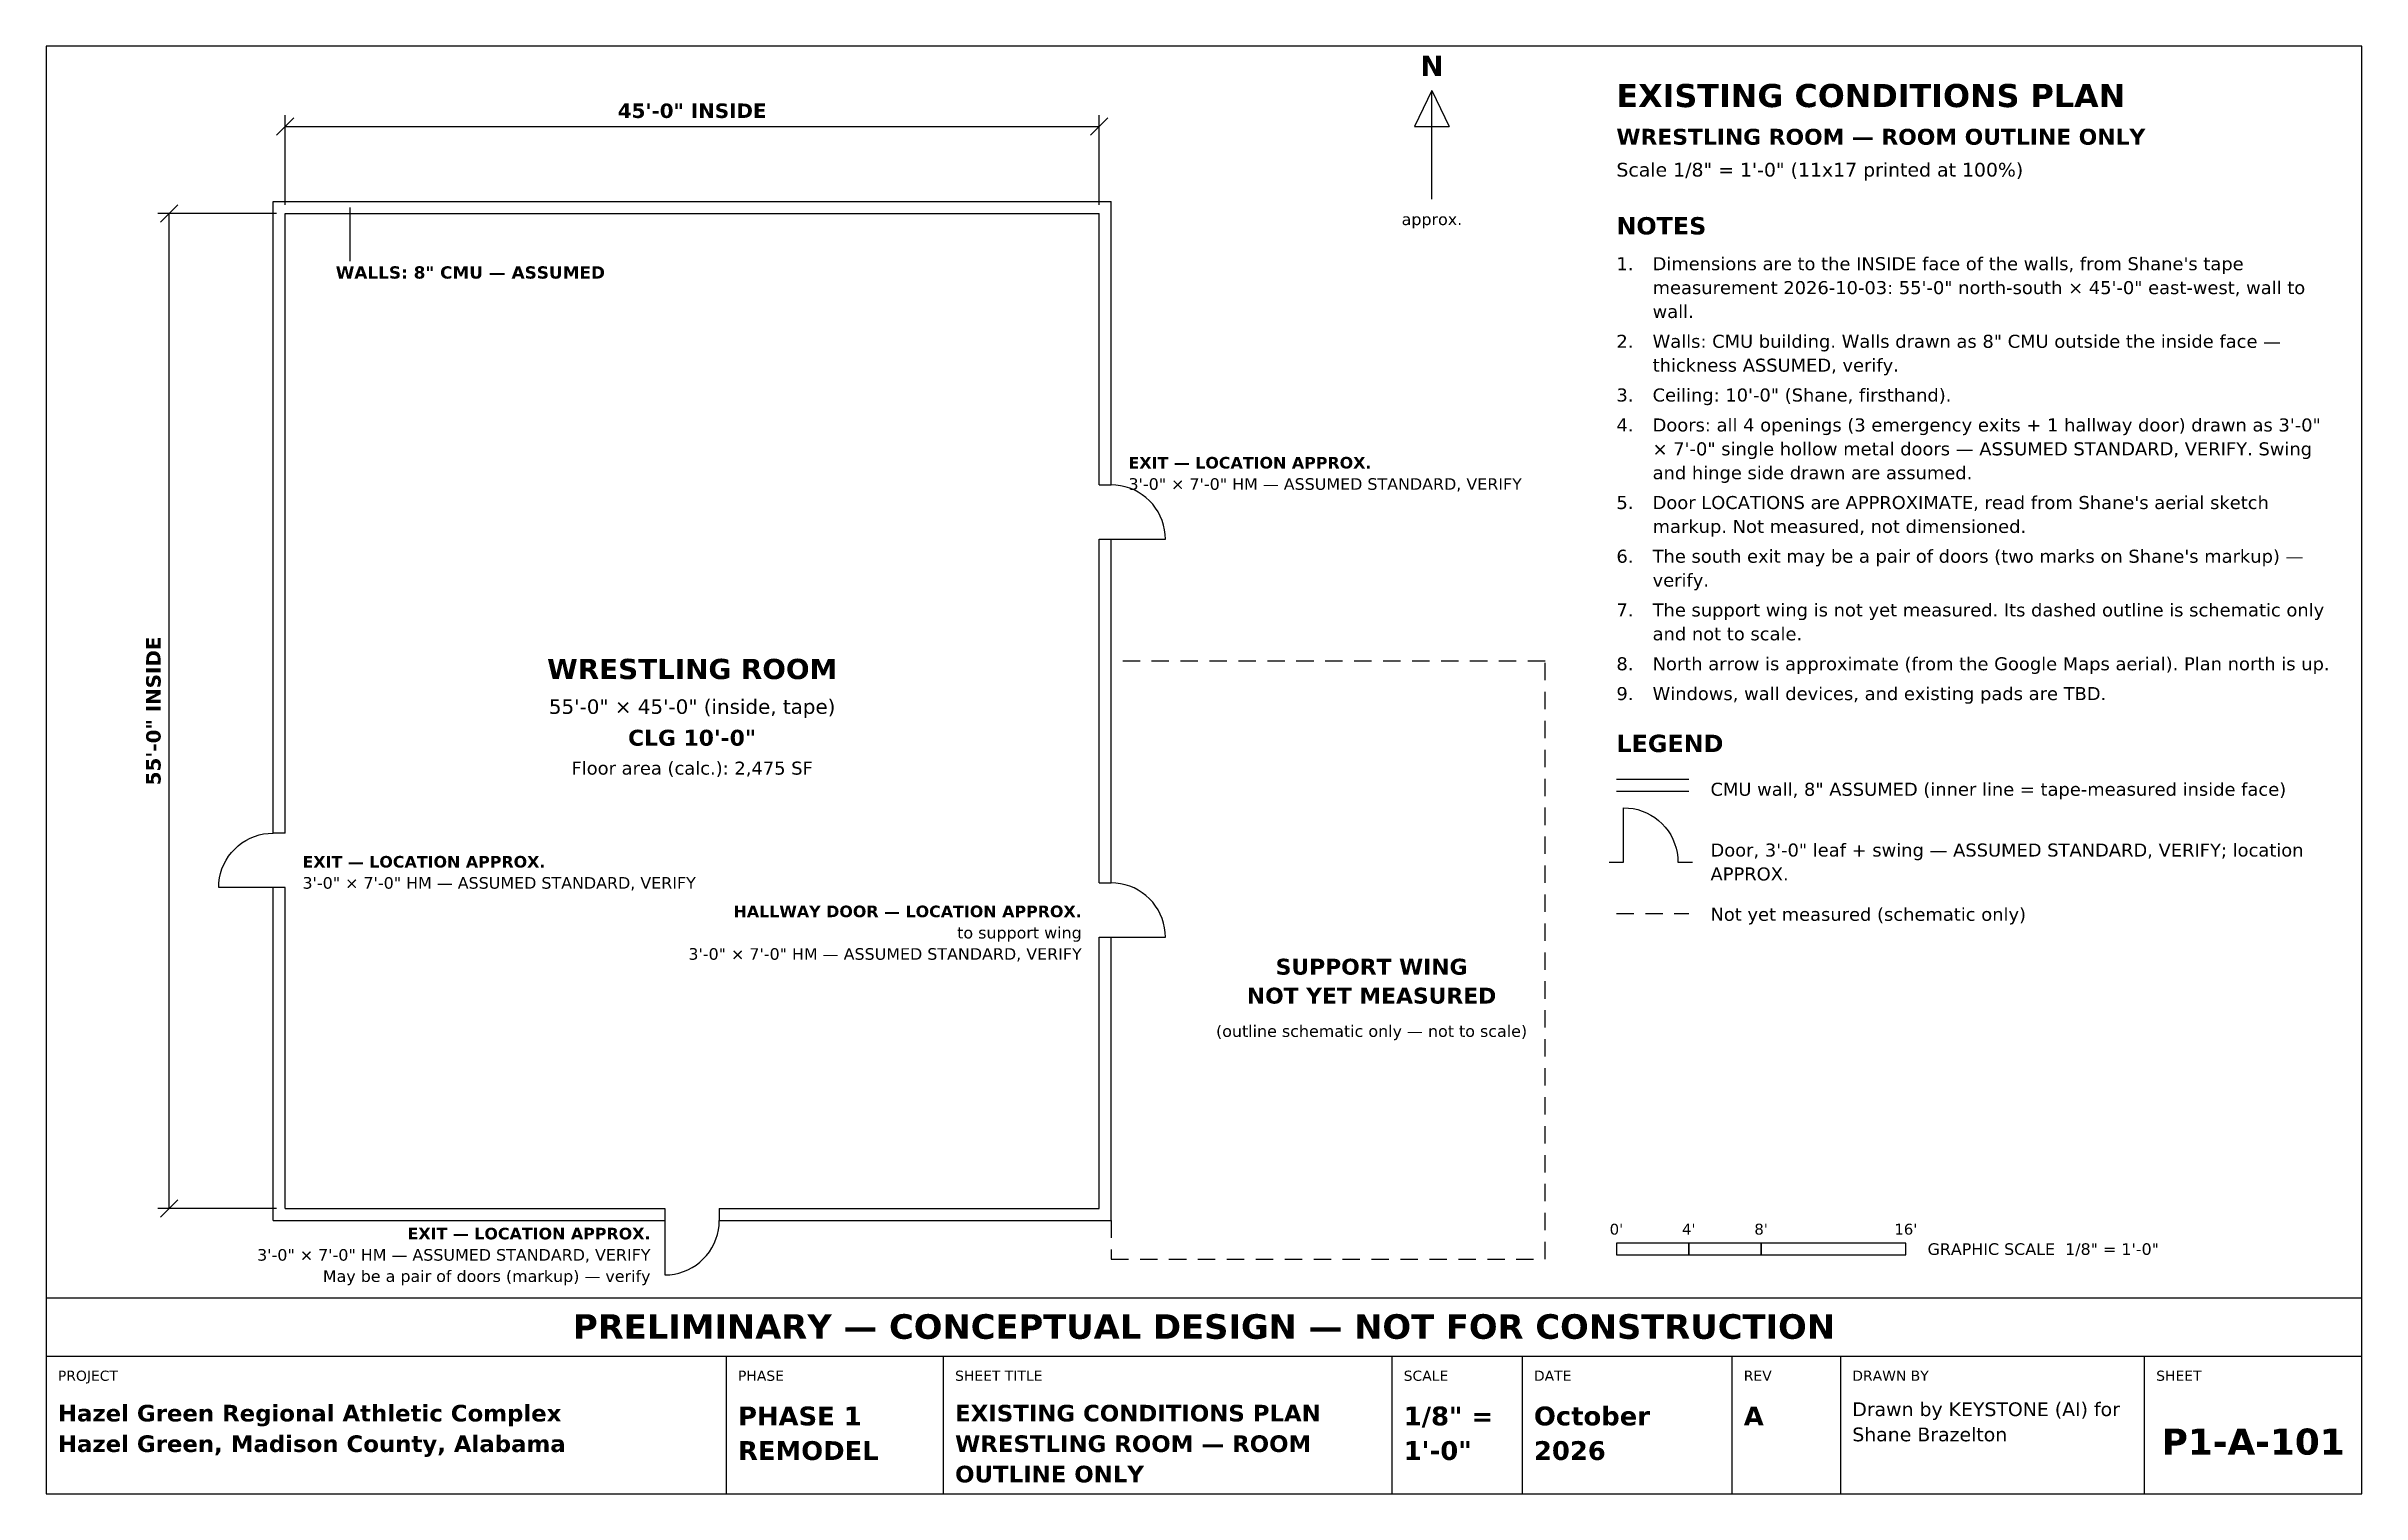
# Model space of a CAD drawing. Header units: inches. Extents: x 0.5 to 16.5, y 0.5 to 10.5.
import ezdxf
from ezdxf.enums import TextEntityAlignment as Align

# ---------------------------------------------------------------- set-up
doc = ezdxf.new("R2010")
doc.units = ezdxf.units.IN
doc.header["$MEASUREMENT"] = 0
for name, color, linetype in [('A-ANNO-DIMS', 7, 'Continuous'), ('A-ANNO-TEXT', 7, 'Continuous'), ('A-DOOR-IDEN', 7, 'Continuous'), ('A-WALL', 7, 'Continuous'), ('A-WALL-NMSR', 7, 'Continuous'), ('G-ANNO-TTLB', 7, 'Continuous')]:
    doc.layers.add(name, color=color, linetype=linetype)
doc.styles.add('KS-BOLD', font='DejaVuSans-Bold.ttf')
doc.styles.add('KS-REG', font='DejaVuSans.ttf')

msp = doc.modelspace()

# ---------------------------------------------------------------- linework, layer by layer
at = {"layer": 'A-ANNO-DIMS'}
for p, q in [((2.09, 9.885), (2.21, 10.005)), ((2.15, 9.405), (2.15, 10.025)), ((2.15, 9.945), (7.775, 9.945)), ((7.715, 9.885), (7.835, 10.005)), ((7.775, 9.405), (7.775, 10.025)), ((2.09, 9.345), (1.27, 9.345)), ((1.29, 9.285), (1.41, 9.405)), ((1.35, 2.47), (1.35, 9.345)), ((2.6, 9.015), (2.6, 9.387)), ((2.09, 2.47), (1.27, 2.47)), ((1.29, 2.41), (1.41, 2.53))]:
    msp.add_line(p, q, dxfattribs=at)
for points in [[(11.35, 2.15), (11.85, 2.15), (11.85, 2.23), (11.35, 2.23)], [(11.85, 2.15), (12.35, 2.15), (12.35, 2.23), (11.85, 2.23)], [(12.35, 2.15), (13.35, 2.15), (13.35, 2.23), (12.35, 2.23)]]:
    msp.add_lwpolyline(points, close=True, dxfattribs=at)
at = {"layer": 'A-ANNO-TEXT'}
for p, q in [((10.075, 10.195), (9.955, 9.945)), ((10.075, 9.445), (10.075, 10.195)), ((10.075, 10.195), (10.195, 9.945)), ((9.955, 9.945), (10.195, 9.945))]:
    msp.add_line(p, q, dxfattribs=at)
at = {"layer": 'A-DOOR-IDEN'}
for p, q in [((7.891, 7.469), (7.858, 7.47)), ((7.923, 7.464), (7.891, 7.469)), ((7.955, 7.457), (7.923, 7.464)), ((7.987, 7.447), (7.955, 7.457)), ((8.017, 7.435), (7.987, 7.447)), ((8.046, 7.42), (8.017, 7.435)), ((8.073, 7.402), (8.046, 7.42)), ((8.099, 7.382), (8.073, 7.402)), ((8.123, 7.36), (8.099, 7.382)), ((8.146, 7.336), (8.123, 7.36)), ((8.166, 7.31), (8.146, 7.336)), ((8.183, 7.283), (8.166, 7.31)), ((8.198, 7.253), (8.183, 7.283)), ((8.211, 7.223), (8.198, 7.253)), ((8.221, 7.192), (8.211, 7.223)), ((7.858, 7.095), (8.233, 7.095)), ((8.228, 7.16), (8.221, 7.192)), ((8.232, 7.128), (8.228, 7.16)), ((8.233, 7.095), (8.232, 7.128)), ((11.4, 4.864), (11.4, 5.239)), ((11.4, 5.239), (11.433, 5.237)), ((11.433, 5.237), (11.465, 5.233)), ((11.465, 5.233), (11.497, 5.226)), ((11.497, 5.226), (11.528, 5.216)), ((11.528, 5.216), (11.558, 5.204)), ((11.558, 5.204), (11.588, 5.189)), ((11.588, 5.189), (11.615, 5.171)), ((11.615, 5.171), (11.641, 5.151)), ((11.641, 5.151), (11.665, 5.129)), ((11.665, 5.129), (11.687, 5.105)), ((1.802, 4.954), (1.826, 4.976)), ((1.826, 4.976), (1.852, 4.996)), ((1.852, 4.996), (1.879, 5.014)), ((1.879, 5.014), (1.908, 5.029)), ((1.908, 5.029), (1.938, 5.041)), ((1.938, 5.041), (1.97, 5.051)), ((1.97, 5.051), (2.002, 5.058)), ((2.002, 5.058), (2.034, 5.062)), ((2.034, 5.062), (2.067, 5.064)), ((11.687, 5.105), (11.707, 5.079)), ((11.707, 5.079), (11.725, 5.051)), ((11.725, 5.051), (11.74, 5.022)), ((11.74, 5.022), (11.752, 4.992)), ((11.752, 4.992), (11.762, 4.961)), ((11.762, 4.961), (11.769, 4.929)), ((1.704, 4.786), (1.714, 4.817)), ((1.714, 4.817), (1.727, 4.847)), ((1.727, 4.847), (1.742, 4.876)), ((1.742, 4.876), (1.759, 4.904)), ((1.759, 4.904), (1.779, 4.93)), ((1.779, 4.93), (1.802, 4.954)), ((11.769, 4.929), (11.774, 4.896)), ((11.774, 4.896), (11.775, 4.864)), ((1.692, 4.689), (1.693, 4.721)), ((2.067, 4.689), (1.692, 4.689)), ((1.693, 4.721), (1.697, 4.754)), ((1.697, 4.754), (1.704, 4.786)), ((7.891, 4.719), (7.858, 4.72)), ((7.923, 4.714), (7.891, 4.719)), ((7.955, 4.707), (7.923, 4.714)), ((7.987, 4.697), (7.955, 4.707)), ((8.017, 4.685), (7.987, 4.697)), ((8.046, 4.67), (8.017, 4.685)), ((8.073, 4.652), (8.046, 4.67)), ((8.099, 4.632), (8.073, 4.652)), ((8.123, 4.61), (8.099, 4.632)), ((8.146, 4.586), (8.123, 4.61)), ((8.166, 4.56), (8.146, 4.586)), ((8.183, 4.533), (8.166, 4.56)), ((8.198, 4.503), (8.183, 4.533)), ((8.211, 4.473), (8.198, 4.503)), ((7.858, 4.345), (8.233, 4.345)), ((8.221, 4.442), (8.211, 4.473)), ((8.228, 4.41), (8.221, 4.442)), ((8.232, 4.378), (8.228, 4.41)), ((8.233, 4.345), (8.232, 4.378)), ((4.775, 2.387), (4.775, 2.012)), ((5.115, 2.228), (5.127, 2.258)), ((5.127, 2.258), (5.137, 2.29)), ((5.137, 2.29), (5.144, 2.322)), ((5.144, 2.322), (5.149, 2.354)), ((5.149, 2.354), (5.15, 2.387)), ((4.99, 2.079), (5.016, 2.099)), ((5.016, 2.099), (5.04, 2.122)), ((5.04, 2.122), (5.062, 2.146)), ((5.062, 2.146), (5.082, 2.172)), ((5.082, 2.172), (5.1, 2.199)), ((5.1, 2.199), (5.115, 2.228)), ((4.775, 2.012), (4.808, 2.013)), ((4.808, 2.013), (4.84, 2.017)), ((4.84, 2.017), (4.872, 2.024)), ((4.872, 2.024), (4.903, 2.034)), ((4.903, 2.034), (4.933, 2.047)), ((4.933, 2.047), (4.963, 2.062)), ((4.963, 2.062), (4.99, 2.079))]:
    msp.add_line(p, q, dxfattribs=at)
at = {"layer": 'A-WALL'}
for p, q in [((2.067, 5.064), (2.067, 9.428)), ((2.067, 9.428), (7.858, 9.428)), ((2.15, 5.064), (2.15, 9.345)), ((2.15, 9.345), (7.775, 9.345)), ((7.775, 7.47), (7.775, 9.345)), ((7.858, 7.47), (7.858, 9.428)), ((7.775, 7.47), (7.858, 7.47)), ((7.775, 4.72), (7.775, 7.095)), ((7.775, 7.095), (7.858, 7.095)), ((7.858, 4.72), (7.858, 7.095)), ((11.35, 5.437), (11.85, 5.437)), ((11.35, 5.354), (11.85, 5.354)), ((2.15, 5.064), (2.067, 5.064)), ((11.3, 4.864), (11.4, 4.864)), ((11.775, 4.864), (11.875, 4.864)), ((2.067, 2.387), (2.067, 4.689)), ((2.15, 4.689), (2.067, 4.689)), ((2.15, 2.47), (2.15, 4.689)), ((7.775, 4.72), (7.858, 4.72)), ((7.775, 2.47), (7.775, 4.345)), ((7.775, 4.345), (7.858, 4.345)), ((7.858, 2.387), (7.858, 4.345)), ((2.15, 2.47), (4.775, 2.47)), ((4.775, 2.47), (4.775, 2.387)), ((5.15, 2.47), (7.775, 2.47)), ((5.15, 2.47), (5.15, 2.387)), ((2.067, 2.387), (4.775, 2.387)), ((5.15, 2.387), (7.858, 2.387))]:
    msp.add_line(p, q, dxfattribs=at)
at = {"layer": 'A-WALL-NMSR'}
for p, q in [((8.058, 6.251), (7.938, 6.251)), ((8.258, 6.251), (8.138, 6.251)), ((8.458, 6.251), (8.338, 6.251)), ((8.658, 6.251), (8.538, 6.251)), ((8.858, 6.251), (8.738, 6.251)), ((9.058, 6.251), (8.938, 6.251)), ((9.258, 6.251), (9.138, 6.251)), ((9.458, 6.251), (9.338, 6.251)), ((9.658, 6.251), (9.538, 6.251)), ((9.858, 6.251), (9.738, 6.251)), ((10.058, 6.251), (9.938, 6.251)), ((10.258, 6.251), (10.138, 6.251)), ((10.458, 6.251), (10.338, 6.251)), ((10.658, 6.251), (10.538, 6.251)), ((10.858, 6.251), (10.738, 6.251)), ((10.858, 6.12), (10.858, 6.24)), ((10.858, 5.92), (10.858, 6.04)), ((10.858, 5.72), (10.858, 5.84)), ((10.858, 5.52), (10.858, 5.64)), ((10.858, 5.32), (10.858, 5.44)), ((10.858, 5.12), (10.858, 5.24)), ((10.858, 4.92), (10.858, 5.04)), ((10.858, 4.72), (10.858, 4.84)), ((10.858, 4.52), (10.858, 4.64)), ((11.35, 4.508), (11.47, 4.508)), ((11.55, 4.508), (11.67, 4.508)), ((11.75, 4.508), (11.85, 4.508)), ((10.858, 4.32), (10.858, 4.44)), ((10.858, 4.12), (10.858, 4.24)), ((10.858, 3.92), (10.858, 4.04)), ((10.858, 3.72), (10.858, 3.84)), ((10.858, 3.52), (10.858, 3.64)), ((10.858, 3.32), (10.858, 3.44)), ((10.858, 3.12), (10.858, 3.24)), ((10.858, 2.92), (10.858, 3.04)), ((10.858, 2.72), (10.858, 2.84)), ((10.858, 2.52), (10.858, 2.64)), ((10.858, 2.32), (10.858, 2.44)), ((7.858, 2.387), (7.858, 2.267)), ((10.858, 2.12), (10.858, 2.24)), ((7.858, 2.187), (7.858, 2.12)), ((7.858, 2.12), (7.978, 2.12)), ((8.058, 2.12), (8.178, 2.12)), ((8.258, 2.12), (8.378, 2.12)), ((8.458, 2.12), (8.578, 2.12)), ((8.658, 2.12), (8.778, 2.12)), ((8.858, 2.12), (8.978, 2.12)), ((9.058, 2.12), (9.178, 2.12)), ((9.258, 2.12), (9.378, 2.12)), ((9.458, 2.12), (9.578, 2.12)), ((9.658, 2.12), (9.778, 2.12)), ((9.858, 2.12), (9.978, 2.12)), ((10.058, 2.12), (10.178, 2.12)), ((10.258, 2.12), (10.378, 2.12)), ((10.458, 2.12), (10.578, 2.12)), ((10.658, 2.12), (10.778, 2.12))]:
    msp.add_line(p, q, dxfattribs=at)
at = {"layer": 'G-ANNO-TTLB'}
for p, q in [((0.5, 1.45), (16.5, 1.45)), ((5.2, 0.5), (5.2, 1.45)), ((6.7, 0.5), (6.7, 1.45)), ((9.8, 0.5), (9.8, 1.45)), ((10.7, 0.5), (10.7, 1.45)), ((12.15, 0.5), (12.15, 1.45)), ((12.9, 0.5), (12.9, 1.45)), ((15, 0.5), (15, 1.45))]:
    msp.add_line(p, q, dxfattribs=at)
for points in [[(0.5, 0.5), (16.5, 0.5), (16.5, 10.5), (0.5, 10.5)], [(0.5, 1.45), (16.5, 1.45), (16.5, 1.85), (0.5, 1.85)]]:
    msp.add_lwpolyline(points, close=True, dxfattribs=at)

# ---------------------------------------------------------------- texts
at = {"layer": 'A-ANNO-DIMS'}
for s, height, style, p in [('45\'-0" INSIDE', 0.1, 'KS-BOLD', (4.963, 10.005)), ("0'", 0.075, 'KS-REG', (11.35, 2.29)), ("4'", 0.075, 'KS-REG', (11.85, 2.29)), ("8'", 0.075, 'KS-REG', (12.35, 2.29)), ("16'", 0.075, 'KS-REG', (13.35, 2.29))]:
    msp.add_text(s, height=height, dxfattribs=dict(at, style=style)).set_placement(p, align=Align.CENTER)
at = {"layer": 'A-ANNO-DIMS', "style": 'KS-BOLD'}
msp.add_text('55\'-0" INSIDE', height=0.1, rotation=90, dxfattribs=at).set_placement((1.29, 5.908), align=Align.CENTER)
at = {"layer": 'A-ANNO-DIMS', "style": 'KS-REG'}
msp.add_text('GRAPHIC SCALE  1/8" = 1\'-0"', height=0.08, dxfattribs=at).set_placement((13.5, 2.15))
at = {"layer": 'A-ANNO-TEXT'}
for s, height, style, p in [('N', 0.14, 'KS-BOLD', (10.075, 10.295)), ('approx.', 0.08, 'KS-REG', (10.075, 9.265)), ('WRESTLING ROOM', 0.14, 'KS-BOLD', (4.963, 6.128)), ('55\'-0" × 45\'-0" (inside, tape)', 0.1, 'KS-REG', (4.963, 5.888)), ('CLG 10\'-0"', 0.11, 'KS-BOLD', (4.963, 5.668)), ('Floor area (calc.): 2,475 SF', 0.09, 'KS-REG', (4.963, 5.468))]:
    msp.add_text(s, height=height, dxfattribs=dict(at, style=style)).set_placement(p, align=Align.CENTER)
for s, height, style, p in [('EXISTING CONDITIONS PLAN', 0.16, 'KS-BOLD', (11.35, 10.08)), ('WRESTLING ROOM — ROOM OUTLINE ONLY', 0.11, 'KS-BOLD', (11.35, 9.82)), ('Scale 1/8" = 1\'-0" (11x17 printed at 100%)', 0.095, 'KS-REG', (11.35, 9.6)), ('NOTES', 0.12, 'KS-BOLD', (11.35, 9.2)), ('WALLS: 8" CMU — ASSUMED', 0.085, 'KS-BOLD', (2.5, 8.895)), ('1.', 0.09, 'KS-REG', (11.35, 8.953)), ("Dimensions are to the INSIDE face of the walls, from Shane's tape", 0.09, 'KS-REG', (11.6, 8.953)), ('measurement 2026-10-03: 55\'-0" north-south × 45\'-0" east-west, wall to', 0.09, 'KS-REG', (11.6, 8.788)), ('wall.', 0.09, 'KS-REG', (11.6, 8.623)), ('2.', 0.09, 'KS-REG', (11.35, 8.417)), ('Walls: CMU building. Walls drawn as 8" CMU outside the inside face —', 0.09, 'KS-REG', (11.6, 8.417)), ('thickness ASSUMED, verify.', 0.09, 'KS-REG', (11.6, 8.252)), ('3.', 0.09, 'KS-REG', (11.35, 8.046)), ('Ceiling: 10\'-0" (Shane, firsthand).', 0.09, 'KS-REG', (11.6, 8.046)), ('4.', 0.09, 'KS-REG', (11.35, 7.839)), ('Doors: all 4 openings (3 emergency exits + 1 hallway door) drawn as 3\'-0"', 0.09, 'KS-REG', (11.6, 7.839)), ('× 7\'-0" single hollow metal doors — ASSUMED STANDARD, VERIFY. Swing', 0.09, 'KS-REG', (11.6, 7.674)), ('and hinge side drawn are assumed.', 0.09, 'KS-REG', (11.6, 7.509)), ('5.', 0.09, 'KS-REG', (11.35, 7.303)), ("Door LOCATIONS are APPROXIMATE, read from Shane's aerial sketch", 0.09, 'KS-REG', (11.6, 7.303)), ('markup. Not measured, not dimensioned.', 0.09, 'KS-REG', (11.6, 7.138)), ('6.', 0.09, 'KS-REG', (11.35, 6.932)), ("The south exit may be a pair of doors (two marks on Shane's markup) —", 0.09, 'KS-REG', (11.6, 6.932)), ('verify.', 0.09, 'KS-REG', (11.6, 6.767)), ('7.', 0.09, 'KS-REG', (11.35, 6.561)), ('The support wing is not yet measured. Its dashed outline is schematic only', 0.09, 'KS-REG', (11.6, 6.561)), ('and not to scale.', 0.09, 'KS-REG', (11.6, 6.396)), ('8.', 0.09, 'KS-REG', (11.35, 6.189)), ('North arrow is approximate (from the Google Maps aerial). Plan north is up.', 0.09, 'KS-REG', (11.6, 6.189)), ('9.', 0.09, 'KS-REG', (11.35, 5.983)), ('Windows, wall devices, and existing pads are TBD.', 0.09, 'KS-REG', (11.6, 5.983)), ('LEGEND', 0.12, 'KS-BOLD', (11.35, 5.624)), ('CMU wall, 8" ASSUMED (inner line = tape-measured inside face)', 0.09, 'KS-REG', (12, 5.322)), ('Door, 3\'-0" leaf + swing — ASSUMED STANDARD, VERIFY; location', 0.09, 'KS-REG', (12, 4.902)), ('APPROX.', 0.09, 'KS-REG', (12, 4.737)), ('Not yet measured (schematic only)', 0.09, 'KS-REG', (12, 4.458))]:
    msp.add_text(s, height=height, dxfattribs=dict(at, style=style)).set_placement(p)
at = {"layer": 'A-DOOR-IDEN'}
for s, style, p in [('EXIT — LOCATION APPROX.', 'KS-BOLD', (7.978, 7.583)), ('3\'-0" × 7\'-0" HM — ASSUMED STANDARD, VERIFY', 'KS-REG', (7.978, 7.436)), ('EXIT — LOCATION APPROX.', 'KS-BOLD', (2.27, 4.826)), ('3\'-0" × 7\'-0" HM — ASSUMED STANDARD, VERIFY', 'KS-REG', (2.27, 4.68))]:
    msp.add_text(s, height=0.08, dxfattribs=dict(at, style=style)).set_placement(p)
for s, style, p in [('HALLWAY DOOR — LOCATION APPROX.', 'KS-BOLD', (7.655, 4.483)), ('to support wing', 'KS-REG', (7.655, 4.336)), ('3\'-0" × 7\'-0" HM — ASSUMED STANDARD, VERIFY', 'KS-REG', (7.655, 4.189)), ('EXIT — LOCATION APPROX.', 'KS-BOLD', (4.675, 2.257)), ('3\'-0" × 7\'-0" HM — ASSUMED STANDARD, VERIFY', 'KS-REG', (4.675, 2.11)), ('May be a pair of doors (markup) — verify', 'KS-REG', (4.675, 1.963))]:
    msp.add_text(s, height=0.08, dxfattribs=dict(at, style=style)).set_placement(p, align=Align.RIGHT)
at = {"layer": 'A-WALL-NMSR'}
for s, height, style, p in [('SUPPORT WING', 0.11, 'KS-BOLD', (9.658, 4.086)), ('NOT YET MEASURED', 0.11, 'KS-BOLD', (9.658, 3.886)), ('(outline schematic only — not to scale)', 0.08, 'KS-REG', (9.658, 3.656))]:
    msp.add_text(s, height=height, dxfattribs=dict(at, style=style)).set_placement(p, align=Align.CENTER)
at = {"layer": 'G-ANNO-TTLB', "style": 'KS-BOLD'}
for s, height, p in [('PRELIMINARY — CONCEPTUAL DESIGN — NOT FOR CONSTRUCTION', 0.17, (8.5, 1.57)), ('P1-A-101', 0.18, (15.75, 0.77))]:
    msp.add_text(s, height=height, dxfattribs=at).set_placement(p, align=Align.CENTER)
at = {"layer": 'G-ANNO-TTLB'}
for s, height, style, p in [('PROJECT', 0.07, 'KS-REG', (0.58, 1.28)), ('PHASE', 0.07, 'KS-REG', (5.28, 1.28)), ('SHEET TITLE', 0.07, 'KS-REG', (6.78, 1.28)), ('SCALE', 0.07, 'KS-REG', (9.88, 1.28)), ('DATE', 0.07, 'KS-REG', (10.78, 1.28)), ('REV', 0.07, 'KS-REG', (12.23, 1.28)), ('DRAWN BY', 0.07, 'KS-REG', (12.98, 1.28)), ('SHEET', 0.07, 'KS-REG', (15.08, 1.28)), ('Drawn by KEYSTONE (AI) for', 0.095, 'KS-REG', (12.98, 1.036)), ('Hazel Green Regional Athletic Complex', 0.115, 'KS-BOLD', (0.58, 0.999)), ('PHASE 1', 0.13, 'KS-BOLD', (5.28, 0.972)), ('EXISTING CONDITIONS PLAN', 0.115, 'KS-BOLD', (6.78, 0.999)), ('1/8" =', 0.13, 'KS-BOLD', (9.88, 0.972)), ('October', 0.13, 'KS-BOLD', (10.78, 0.972)), ('A', 0.13, 'KS-BOLD', (12.23, 0.972)), ('Shane Brazelton', 0.095, 'KS-REG', (12.98, 0.862)), ('Hazel Green, Madison County, Alabama', 0.115, 'KS-BOLD', (0.58, 0.788)), ('REMODEL', 0.13, 'KS-BOLD', (5.28, 0.733)), ('WRESTLING ROOM — ROOM', 0.115, 'KS-BOLD', (6.78, 0.788)), ('1\'-0"', 0.13, 'KS-BOLD', (9.88, 0.733)), ('2026', 0.13, 'KS-BOLD', (10.78, 0.733)), ('OUTLINE ONLY', 0.115, 'KS-BOLD', (6.78, 0.578))]:
    msp.add_text(s, height=height, dxfattribs=dict(at, style=style)).set_placement(p)

doc.saveas('drawing.dxf')
